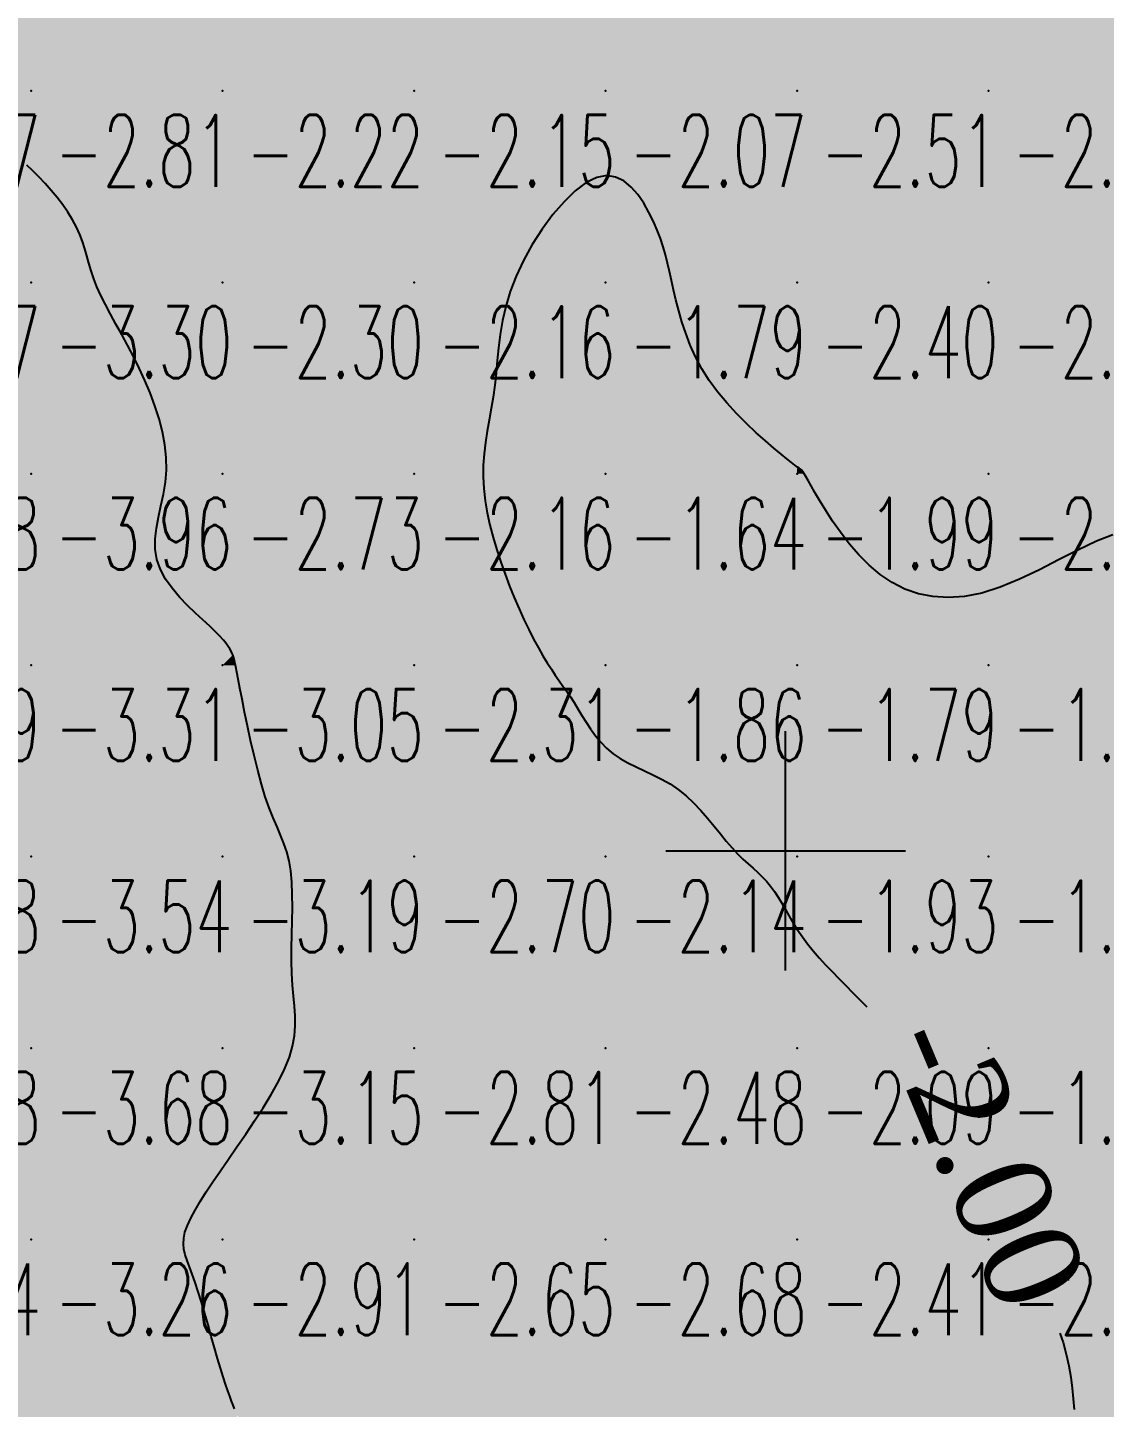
# Model space of a CAD drawing. Header units: millimetres. Extents: x 88261 to 90953, y 390274 to 392322.
# Drawn here: x 90210.1 to 90266.3, y 391468.5 to 391540.5 of the extents above; entities that cross this region are included whole.
import ezdxf
from ezdxf.enums import TextEntityAlignment as Align

# ---------------------------------------------------------------- set-up
doc = ezdxf.new("R2010")
doc.units = ezdxf.units.MM
doc.header["$LTSCALE"] = 25
for name, color, linetype in [('Carroyage(1)_Croix', 7, 'Continuous'), ('CN_03_00', 7, 'Continuous'), ('Cotation Courbes de niveau', 7, 'Continuous'), ('COTEAlt', 7, 'Continuous'), ('TN_COLORIAGE', 7, 'Continuous')]:
    doc.layers.add(name, color=color, linetype=linetype)
doc.styles.add('Simplex 1.0', font='Simplex.shx', dxfattribs={"width": 0.99, "height": 2.5})
doc.styles.get("Standard").update_dxf_attribs({"font": 'times.ttf'})

# ---------------------------------------------------------------- blocks, each defined once
blk = doc.blocks.new('COTE')
at = {"color": 0}
blk.add_point((0, 0), dxfattribs=at)
at = {"layer": 'COTEAlt'}
blk.add_attdef('ALT', text='', height=3.75, dxfattribs=at).set_placement((1.25, -1.25), align=Align.TOP_LEFT)

msp = doc.modelspace()

# ---------------------------------------------------------------- linework, layer by layer
at = {"layer": 'Carroyage(1)_Croix'}
for p, q in [((90249.65, 391491.29), (90249.65, 391503.79)), ((90243.4, 391497.54), (90255.9, 391497.54))]:
    msp.add_line(p, q, dxfattribs=at)
at = {"layer": 'CN_03_00', "flags": 128}
for points, elevation in [([(90220.865, 391468.382), (90220.797, 391468.574), (90220.716, 391468.792), (90220.623, 391469.045), (90220.518, 391469.337), (90220.401, 391469.675), (90220.272, 391470.065), (90220.132, 391470.514), (90219.982, 391471.023), (90219.823, 391471.58), (90219.658, 391472.169), (90219.488, 391472.771), (90219.317, 391473.372), (90219.146, 391473.954), (90218.977, 391474.501), (90218.814, 391474.996), (90218.658, 391475.427), (90218.515, 391475.803), (90218.392, 391476.136), (90218.295, 391476.44), (90218.23, 391476.726), (90218.202, 391477.01), (90218.219, 391477.303), (90218.286, 391477.618), (90218.409, 391477.967), (90218.584, 391478.352), (90218.809, 391478.772), (90219.08, 391479.229), (90219.393, 391479.723), (90219.746, 391480.254), (90220.134, 391480.823), (90220.554, 391481.429), (90221.001, 391482.071), (90221.463, 391482.741), (90221.924, 391483.428), (90222.372, 391484.122), (90222.791, 391484.812), (90223.168, 391485.489), (90223.487, 391486.141), (90223.736, 391486.759), (90223.904, 391487.335), (90224, 391487.878), (90224.039, 391488.401), (90224.035, 391488.915), (90224.001, 391489.432), (90223.952, 391489.965), (90223.901, 391490.526), (90223.863, 391491.127), (90223.848, 391491.776), (90223.851, 391492.461), (90223.864, 391493.168), (90223.88, 391493.881), (90223.891, 391494.586), (90223.888, 391495.266), (90223.864, 391495.907), (90223.81, 391496.493), (90223.721, 391497.015), (90223.599, 391497.486), (90223.45, 391497.928), (90223.28, 391498.358), (90223.092, 391498.797), (90222.893, 391499.265), (90222.688, 391499.781), (90222.481, 391500.366), (90222.278, 391501.03), (90222.081, 391501.758), (90221.893, 391502.523), (90221.715, 391503.3), (90221.551, 391504.065), (90221.401, 391504.792), (90221.269, 391505.456), (90221.157, 391506.032), (90221.066, 391506.501), (90220.993, 391506.872), (90220.935, 391507.16), (90220.888, 391507.38), (90220.848, 391507.547), (90220.812, 391507.675), (90220.777, 391507.78), (90220.738, 391507.878), (90220.691, 391507.98), (90220.63, 391508.094), (90220.548, 391508.224), (90220.437, 391508.375), (90220.292, 391508.551), (90220.104, 391508.758), (90219.868, 391508.999), (90219.575, 391509.279), (90219.223, 391509.602), (90218.83, 391509.965), (90218.418, 391510.364), (90218.006, 391510.795), (90217.619, 391511.255), (90217.276, 391511.738), (90216.999, 391512.242), (90216.811, 391512.762), (90216.725, 391513.295), (90216.727, 391513.841), (90216.794, 391514.401), (90216.903, 391514.975), (90217.032, 391515.565), (90217.159, 391516.171), (90217.261, 391516.793), (90217.316, 391517.433), (90217.306, 391518.09), (90217.234, 391518.76), (90217.106, 391519.437), (90216.931, 391520.117), (90216.716, 391520.794), (90216.468, 391521.462), (90216.194, 391522.117), (90215.901, 391522.753), (90215.597, 391523.366), (90215.288, 391523.955), (90214.981, 391524.521), (90214.682, 391525.063), (90214.397, 391525.582), (90214.133, 391526.078), (90213.895, 391526.551), (90213.691, 391527.002), (90213.524, 391527.431), (90213.386, 391527.841), (90213.268, 391528.237), (90213.159, 391528.622), (90213.05, 391528.999), (90212.931, 391529.373), (90212.791, 391529.747), (90212.621, 391530.126), (90212.413, 391530.511), (90212.171, 391530.899), (90211.901, 391531.287), (90211.608, 391531.67), (90211.301, 391532.044), (90210.983, 391532.405), (90210.662, 391532.749), (90210.344, 391533.072), (90210.034, 391533.37)], -3), ([(90266.725, 391514.044), (90265.879, 391513.713), (90264.94, 391513.267), (90263.938, 391512.754), (90262.904, 391512.224), (90261.866, 391511.726), (90260.856, 391511.308), (90259.897, 391511.009), (90258.993, 391510.833), (90258.141, 391510.772), (90257.339, 391510.821), (90256.586, 391510.972), (90255.878, 391511.218), (90255.214, 391511.554), (90254.591, 391511.971), (90254.008, 391512.463), (90253.466, 391513.008), (90252.967, 391513.588), (90252.512, 391514.181), (90252.104, 391514.766), (90251.745, 391515.323), (90251.436, 391515.83), (90251.179, 391516.267), (90250.974, 391516.618), (90250.817, 391516.889), (90250.7, 391517.091), (90250.615, 391517.234), (90250.557, 391517.331), (90250.518, 391517.391), (90250.49, 391517.427), (90250.468, 391517.448), (90250.443, 391517.467), (90250.407, 391517.491), (90250.35, 391517.53), (90250.262, 391517.593), (90250.134, 391517.689), (90249.956, 391517.827), (90249.719, 391518.016), (90249.413, 391518.265), (90249.033, 391518.579), (90248.592, 391518.956), (90248.108, 391519.387), (90247.598, 391519.866), (90247.08, 391520.385), (90246.57, 391520.938), (90246.087, 391521.518), (90245.648, 391522.117), (90245.266, 391522.729), (90244.94, 391523.348), (90244.663, 391523.966), (90244.429, 391524.579), (90244.231, 391525.179), (90244.065, 391525.761), (90243.924, 391526.319), (90243.801, 391526.845), (90243.69, 391527.337), (90243.586, 391527.8), (90243.482, 391528.243), (90243.371, 391528.672), (90243.249, 391529.096), (90243.108, 391529.523), (90242.942, 391529.961), (90242.746, 391530.418), (90242.514, 391530.896), (90242.244, 391531.373), (90241.936, 391531.824), (90241.588, 391532.221), (90241.201, 391532.536), (90240.773, 391532.743), (90240.304, 391532.815), (90239.793, 391532.724), (90239.242, 391532.453), (90238.665, 391532.02), (90238.077, 391531.453), (90237.497, 391530.779), (90236.939, 391530.026), (90236.422, 391529.22), (90235.96, 391528.39), (90235.57, 391527.562), (90235.264, 391526.76), (90235.034, 391525.987), (90234.864, 391525.241), (90234.743, 391524.52), (90234.655, 391523.824), (90234.587, 391523.149), (90234.526, 391522.496), (90234.457, 391521.862), (90234.371, 391521.245), (90234.272, 391520.642), (90234.168, 391520.048), (90234.067, 391519.46), (90233.977, 391518.874), (90233.906, 391518.285), (90233.863, 391517.689), (90233.855, 391517.083), (90233.888, 391516.463), (90233.96, 391515.832), (90234.068, 391515.193), (90234.207, 391514.549), (90234.374, 391513.903), (90234.564, 391513.26), (90234.774, 391512.621), (90234.999, 391511.991), (90235.236, 391511.372), (90235.481, 391510.77), (90235.733, 391510.188), (90235.987, 391509.63), (90236.241, 391509.101), (90236.492, 391508.606), (90236.737, 391508.148), (90236.974, 391507.731), (90237.199, 391507.359), (90237.415, 391507.024), (90237.623, 391506.716), (90237.824, 391506.428), (90238.022, 391506.15), (90238.216, 391505.873), (90238.411, 391505.588), (90238.606, 391505.286), (90238.806, 391504.96), (90239.012, 391504.617), (90239.23, 391504.263), (90239.464, 391503.907), (90239.717, 391503.556), (90239.995, 391503.219), (90240.3, 391502.903), (90240.638, 391502.616), (90241.011, 391502.363), (90241.412, 391502.137), (90241.837, 391501.927), (90242.276, 391501.722), (90242.723, 391501.512), (90243.172, 391501.286), (90243.614, 391501.033), (90244.043, 391500.744), (90244.453, 391500.411), (90244.843, 391500.041), (90245.216, 391499.647), (90245.572, 391499.239), (90245.913, 391498.829), (90246.239, 391498.428), (90246.552, 391498.047), (90246.853, 391497.698), (90247.143, 391497.388), (90247.422, 391497.113), (90247.69, 391496.863), (90247.947, 391496.63), (90248.192, 391496.406), (90248.427, 391496.181), (90248.649, 391495.948), (90248.86, 391495.697), (90249.06, 391495.421), (90249.253, 391495.123), (90249.443, 391494.805), (90249.636, 391494.471), (90249.836, 391494.124), (90250.047, 391493.768), (90250.274, 391493.406), (90250.523, 391493.042), (90250.796, 391492.678), (90251.091, 391492.315), (90251.405, 391491.953), (90251.735, 391491.591), (90252.077, 391491.229), (90252.428, 391490.867), (90252.784, 391490.505), (90253.142, 391490.144), (90253.499, 391489.782), (90253.855, 391489.423), (90253.893, 391489.385)], -2), ([(90263.965, 391472.344), (90264.134, 391471.854), (90264.305, 391471.238), (90264.435, 391470.637), (90264.532, 391470.051), (90264.605, 391469.476), (90264.664, 391468.911), (90264.717, 391468.353)], -2)]:
    msp.add_lwpolyline(points, dxfattribs=dict(at, elevation=elevation))
at = {"layer": 'TN_COLORIAGE', "color": 111}
for points in [[(90206.079, 391537.239, -2.659), (90204.675, 391541.665, -2.659), (90210.249, 391537.239, -2.659), (90210.249, 391547.239, -2.659)], [(90210.249, 391537.239, -2.288), (90220.249, 391537.239, -2.288), (90220.249, 391547.239, -2.288)], [(90210.249, 391547.239, -2.288), (90210.249, 391537.239, -2.288), (90220.249, 391547.239, -2.288)], [(90220.249, 391537.239, -2.087), (90230.249, 391537.239, -2.087), (90230.249, 391547.239, -2.087)], [(90220.249, 391547.239, -2.087), (90220.249, 391537.239, -2.087), (90230.249, 391547.239, -2.087)], [(90230.249, 391537.239, -2.207), (90240.249, 391537.239, -2.207), (90240.249, 391547.239, -2.207)], [(90230.249, 391547.239, -2.207), (90230.249, 391537.239, -2.207), (90240.249, 391547.239, -2.207)], [(90240.249, 391537.239, -2.531), (90250.249, 391537.239, -2.531), (90250.249, 391547.239, -2.531)], [(90240.249, 391547.239, -2.531), (90240.249, 391537.239, -2.531), (90250.249, 391547.239, -2.531)], [(90250.249, 391537.239, -2.512), (90260.249, 391537.239, -2.512), (90260.249, 391547.239, -2.512)], [(90250.249, 391547.239, -2.512), (90250.249, 391537.239, -2.512), (90260.249, 391547.239, -2.512)], [(90260.249, 391537.239, -2.385), (90270.249, 391537.239, -2.385), (90270.249, 391547.239, -2.385)], [(90260.249, 391547.239, -2.385), (90260.249, 391537.239, -2.385), (90270.249, 391547.239, -2.385)], [(90206.079, 391537.239, -2.806), (90208.018, 391535.009, -2.806), (90210.249, 391537.239, -2.806)], [(90210.249, 391533.345, -2.806), (90208.018, 391535.009, -2.806), (90210.249, 391537.239, -2.806)], [(90210.249, 391533.345, -2.221), (90213.052, 391530.043, -2.221), (90210.249, 391537.239, -2.221), (90220.249, 391537.239, -2.221)], [(90213.269, 391527.239, -2.221), (90213.052, 391530.043, -2.221), (90220.249, 391527.239, -2.221), (90220.249, 391537.239, -2.221)], [(90220.249, 391527.239, -2.146), (90230.249, 391527.239, -2.146), (90230.249, 391537.239, -2.146)], [(90220.249, 391537.239, -2.146), (90220.249, 391527.239, -2.146), (90230.249, 391537.239, -2.146)], [(90230.249, 391527.239, -2), (90234.622, 391527.239, -2), (90240.249, 391537.239, -2), (90240.249, 391534.743, -2)], [(90230.249, 391537.239, -2.069), (90230.249, 391527.239, -2.069), (90240.249, 391537.239, -2.069)], [(90250.249, 391537.239, -2), (90243.14, 391530.131, -2), (90240.249, 391537.239, -2), (90240.249, 391534.743, -2)], [(90250.249, 391537.239, -2), (90243.14, 391530.131, -2), (90250.249, 391527.239, -2), (90243.668, 391527.239, -2)], [(90250.249, 391527.239, -2.52), (90260.249, 391527.239, -2.52), (90260.249, 391537.239, -2.52)], [(90250.249, 391537.239, -2.52), (90250.249, 391527.239, -2.52), (90260.249, 391537.239, -2.52)], [(90260.249, 391527.239, -2.342), (90270.249, 391527.239, -2.342), (90270.249, 391537.239, -2.342)], [(90260.249, 391537.239, -2.342), (90260.249, 391527.239, -2.342), (90270.249, 391537.239, -2.342)], [(90213.269, 391527.239, -2.299), (90216.02, 391523.01, -2.299), (90220.249, 391527.239, -2.299)], [(90218.059, 391517.239, -2.299), (90216.02, 391523.01, -2.299), (90220.249, 391517.239, -2.299), (90220.249, 391527.239, -2.299)], [(90220.249, 391517.239, -2.16), (90230.249, 391517.239, -2.16), (90230.249, 391527.239, -2.16)], [(90220.249, 391527.239, -2.16), (90220.249, 391517.239, -2.16), (90230.249, 391527.239, -2.16)], [(90230.249, 391517.239, -2), (90234.683, 391521.673, -2), (90230.249, 391527.239, -2), (90234.622, 391527.239, -2)], [(90244.993, 391521.983, -2.397), (90243.668, 391527.239, -2.397), (90250.249, 391527.239, -2.397)], [(90244.993, 391521.983, -2.397), (90250.249, 391517.531, -2.397), (90250.249, 391527.239, -2.397)], [(90260.249, 391527.239, -2), (90250.489, 391517.48, -2), (90250.249, 391527.239, -2), (90250.249, 391517.531, -2)], [(90260.249, 391527.239, -2), (90250.489, 391517.48, -2), (90260.249, 391517.239, -2), (90250.602, 391517.239, -2)], [(90260.249, 391517.239, -2.163), (90270.249, 391517.239, -2.163), (90270.249, 391527.239, -2.163)], [(90260.249, 391527.239, -2.163), (90260.249, 391517.239, -2.163), (90270.249, 391527.239, -2.163)], [(90233.392, 391517.239, -2.164), (90234.683, 391521.673, -2.164), (90230.249, 391517.239, -2.164)], [(90220.249, 391508.81, -2.732), (90215.64, 391512.63, -2.732), (90220.249, 391517.239, -2.732)], [(90215.64, 391512.63, -2.732), (90218.059, 391517.239, -2.732), (90220.249, 391517.239, -2.732)], [(90220.249, 391508.81, -2.164), (90220.813, 391507.804, -2.164), (90220.249, 391517.239, -2.164), (90230.249, 391517.239, -2.164)], [(90220.923, 391507.239, -2.164), (90220.813, 391507.804, -2.164), (90230.249, 391507.239, -2.164), (90230.249, 391517.239, -2.164)], [(90230.249, 391507.239, -2), (90234.876, 391511.867, -2), (90230.249, 391517.239, -2), (90233.392, 391517.239, -2)], [(90254.174, 391511.165, -2.325), (90250.602, 391517.239, -2.325), (90260.249, 391517.239, -2.325)], [(90254.174, 391511.165, -2.325), (90260.249, 391509.931, -2.325), (90260.249, 391517.239, -2.325)], [(90260.249, 391517.239, -2), (90260.249, 391509.931, -2), (90270.249, 391517.239, -2), (90269.966, 391516.956, -2)], [(90234.876, 391511.867, -2.308), (90237.098, 391507.239, -2.308), (90230.249, 391507.239, -2.308)], [(90220.923, 391507.239, -2.308), (90222.438, 391499.429, -2.308), (90230.249, 391507.239, -2.308)], [(90224.21, 391497.239, -2.308), (90222.438, 391499.429, -2.308), (90230.249, 391497.239, -2.308), (90230.249, 391507.239, -2.308)], [(90230.249, 391497.239, -2), (90238.573, 391505.564, -2), (90230.249, 391507.239, -2), (90237.098, 391507.239, -2)], [(90230.249, 391497.239, -2), (90238.573, 391505.564, -2), (90240.249, 391497.239, -2), (90240.249, 391502.221, -2)], [(90244.26, 391501.251, -2.141), (90240.249, 391502.221, -2.141), (90240.249, 391497.239, -2.141)], [(90244.26, 391501.251, -2.141), (90246.967, 391497.239, -2.141), (90240.249, 391497.239, -2.141)], [(90224.647, 391487.239, -2.704), (90223.58, 391490.571, -2.704), (90230.249, 391487.239, -2.704), (90230.249, 391497.239, -2.704)], [(90223.58, 391490.571, -2.704), (90224.21, 391497.239, -2.704), (90230.249, 391497.239, -2.704)], [(90230.249, 391487.239, -2.141), (90240.249, 391487.239, -2.141), (90240.249, 391497.239, -2.141)], [(90230.249, 391497.239, -2.141), (90230.249, 391487.239, -2.141), (90240.249, 391497.239, -2.141)], [(90240.249, 391487.239, -2), (90248.986, 391495.977, -2), (90240.249, 391497.239, -2), (90246.967, 391497.239, -2)], [(90240.249, 391487.239, -2), (90248.986, 391495.977, -2), (90250.249, 391487.239, -2), (90250.249, 391493.032, -2)], [(90253.157, 391490.147, -2.095), (90250.249, 391493.032, -2.095), (90250.249, 391487.239, -2.095)], [(90253.157, 391490.147, -2.095), (90255.976, 391487.239, -2.095), (90250.249, 391487.239, -2.095)], [(90220.249, 391477.239, -2.812), (90230.249, 391477.239, -2.812), (90230.249, 391487.239, -2.812)], [(90220.249, 391481.023, -2.812), (90224.647, 391487.239, -2.812), (90220.249, 391477.239, -2.812), (90230.249, 391487.239, -2.812)], [(90230.249, 391477.239, -2.476), (90240.249, 391477.239, -2.476), (90240.249, 391487.239, -2.476)], [(90230.249, 391487.239, -2.476), (90230.249, 391477.239, -2.476), (90240.249, 391487.239, -2.476)], [(90240.249, 391477.239, -2.095), (90250.249, 391477.239, -2.095), (90250.249, 391487.239, -2.095)], [(90240.249, 391487.239, -2.095), (90240.249, 391477.239, -2.095), (90250.249, 391487.239, -2.095)], [(90250.249, 391477.239, -2), (90258.777, 391485.768, -2), (90250.249, 391487.239, -2), (90255.976, 391487.239, -2)], [(90250.249, 391477.239, -2), (90258.777, 391485.768, -2), (90260.249, 391477.239, -2), (90260.249, 391480.611, -2)], [(90220.249, 391481.023, -2.91), (90217.683, 391477.239, -2.91), (90220.249, 391477.239, -2.91)], [(90261.853, 391478.844, -2.036), (90260.249, 391480.611, -2.036), (90260.249, 391477.239, -2.036)], [(90261.5, 391477.239, -2.036), (90261.853, 391478.844, -2.036), (90260.249, 391477.239, -2.036)], [(90217.683, 391477.239, -2.91), (90218.737, 391475.728, -2.91), (90220.249, 391477.239, -2.91)], [(90220.249, 391469.826, -2.91), (90218.737, 391475.728, -2.91), (90220.249, 391477.239, -2.91)], [(90220.249, 391469.826, -2.645), (90221.061, 391468.052, -2.645), (90220.249, 391477.239, -2.645), (90230.249, 391477.239, -2.645)], [(90221.061, 391468.052, -2.629), (90221.028, 391467.239, -2.629), (90230.249, 391477.239, -2.629), (90230.249, 391467.239, -2.629)], [(90230.249, 391467.239, -2.679), (90240.249, 391467.239, -2.679), (90240.249, 391477.239, -2.679)], [(90230.249, 391477.239, -2.679), (90230.249, 391467.239, -2.679), (90240.249, 391477.239, -2.679)], [(90240.249, 391467.239, -2.409), (90250.249, 391467.239, -2.409), (90250.249, 391477.239, -2.409)], [(90240.249, 391477.239, -2.409), (90240.249, 391467.239, -2.409), (90250.249, 391477.239, -2.409)], [(90250.249, 391467.239, -2.036), (90260.249, 391467.239, -2.036), (90260.249, 391477.239, -2.036)], [(90250.249, 391477.239, -2.036), (90250.249, 391467.239, -2.036), (90260.249, 391477.239, -2.036)], [(90260.249, 391467.239, -2), (90264.671, 391471.661, -2), (90260.249, 391477.239, -2), (90261.5, 391477.239, -2)], [(90264.619, 391467.239, -2.199), (90264.671, 391471.661, -2.199), (90260.249, 391467.239, -2.199)]]:
    msp.add_solid(points, dxfattribs=at)
at = {"layer": 'TN_COLORIAGE', "color": 121}
for points in [[(90200.249, 391527.239, -3), (90208.018, 391535.009, -3), (90210.249, 391527.239, -3), (90210.249, 391533.345, -3)], [(90213.052, 391530.043, -3.303), (90210.249, 391533.345, -3.303), (90210.249, 391527.239, -3.303)], [(90213.052, 391530.043, -3.303), (90213.269, 391527.239, -3.303), (90210.249, 391527.239, -3.303)], [(90200.249, 391517.239, -3.303), (90210.249, 391517.239, -3.303), (90210.249, 391527.239, -3.303)], [(90200.249, 391527.239, -3.303), (90200.249, 391517.239, -3.303), (90210.249, 391527.239, -3.303)], [(90210.249, 391517.239, -3), (90216.02, 391523.01, -3), (90210.249, 391527.239, -3), (90213.269, 391527.239, -3)], [(90216.02, 391523.01, -3.957), (90218.059, 391517.239, -3.957), (90210.249, 391517.239, -3.957)], [(90200.249, 391507.239, -3.957), (90210.249, 391507.239, -3.957), (90210.249, 391517.239, -3.957)], [(90200.249, 391517.239, -3.957), (90200.249, 391507.239, -3.957), (90210.249, 391517.239, -3.957)], [(90210.249, 391517.239, -3), (90218.059, 391517.239, -3), (90210.249, 391507.239, -3), (90215.64, 391512.63, -3)], [(90210.249, 391507.239, -3), (90215.64, 391512.63, -3), (90220.249, 391507.239, -3), (90220.249, 391508.81, -3)], [(90220.813, 391507.804, -3.05), (90220.249, 391508.81, -3.05), (90220.249, 391507.239, -3.05)], [(90220.813, 391507.804, -3.05), (90220.923, 391507.239, -3.05), (90220.249, 391507.239, -3.05)], [(90200.249, 391497.239, -3.314), (90210.249, 391497.239, -3.314), (90210.249, 391507.239, -3.314)], [(90200.249, 391507.239, -3.314), (90200.249, 391497.239, -3.314), (90210.249, 391507.239, -3.314)], [(90210.249, 391497.239, -3.05), (90220.249, 391497.239, -3.05), (90220.249, 391507.239, -3.05)], [(90210.249, 391507.239, -3.05), (90210.249, 391497.239, -3.05), (90220.249, 391507.239, -3.05)], [(90220.249, 391497.239, -3), (90222.438, 391499.429, -3), (90220.249, 391507.239, -3), (90220.923, 391507.239, -3)], [(90222.438, 391499.429, -3.194), (90224.21, 391497.239, -3.194), (90220.249, 391497.239, -3.194)], [(90200.249, 391487.239, -3.536), (90210.249, 391487.239, -3.536), (90210.249, 391497.239, -3.536)], [(90200.249, 391497.239, -3.536), (90200.249, 391487.239, -3.536), (90210.249, 391497.239, -3.536)], [(90210.249, 391487.239, -3.194), (90220.249, 391487.239, -3.194), (90220.249, 391497.239, -3.194)], [(90210.249, 391497.239, -3.194), (90210.249, 391487.239, -3.194), (90220.249, 391497.239, -3.194)], [(90220.249, 391497.239, -3), (90224.21, 391497.239, -3), (90220.249, 391487.239, -3), (90223.58, 391490.571, -3)], [(90223.58, 391490.571, -3.148), (90224.647, 391487.239, -3.148), (90220.249, 391487.239, -3.148)], [(90200.249, 391477.239, -3.681), (90210.249, 391477.239, -3.681), (90210.249, 391487.239, -3.681)], [(90200.249, 391487.239, -3.681), (90200.249, 391477.239, -3.681), (90210.249, 391487.239, -3.681)], [(90210.249, 391477.239, -3), (90217.683, 391477.239, -3), (90220.249, 391487.239, -3), (90220.249, 391481.023, -3)], [(90210.249, 391487.239, -3.148), (90210.249, 391477.239, -3.148), (90220.249, 391487.239, -3.148)], [(90224.647, 391487.239, -3.148), (90220.249, 391481.023, -3.148), (90220.249, 391487.239, -3.148)], [(90200.249, 391467.239, -3.26), (90210.249, 391467.239, -3.26), (90210.249, 391477.239, -3.26)], [(90200.249, 391477.239, -3.26), (90200.249, 391467.239, -3.26), (90210.249, 391477.239, -3.26)], [(90210.249, 391467.239, -3), (90218.737, 391475.728, -3), (90210.249, 391477.239, -3), (90217.683, 391477.239, -3)], [(90210.249, 391467.239, -3), (90218.737, 391475.728, -3), (90220.249, 391467.239, -3), (90220.249, 391469.826, -3)], [(90221.061, 391468.052, -3.031), (90220.249, 391469.826, -3.031), (90220.249, 391467.239, -3.031)]]:
    msp.add_solid(points, dxfattribs=at)
at = {"layer": 'TN_COLORIAGE', "color": 101}
for points in [[(90240.249, 391534.743, -1.794), (90234.622, 391527.239, -1.794), (90240.249, 391527.239, -1.794)], [(90240.249, 391534.743, -1.794), (90243.14, 391530.131, -1.794), (90240.249, 391527.239, -1.794)], [(90243.668, 391527.239, -1.794), (90243.14, 391530.131, -1.794), (90240.249, 391527.239, -1.794)], [(90234.683, 391521.673, -1.642), (90233.392, 391517.239, -1.642), (90240.249, 391527.239, -1.642), (90240.249, 391517.239, -1.642)], [(90234.622, 391527.239, -1.794), (90234.683, 391521.673, -1.794), (90240.249, 391527.239, -1.794)], [(90243.668, 391527.239, -1.642), (90244.993, 391521.983, -1.642), (90240.249, 391527.239, -1.642), (90240.249, 391517.239, -1.642)], [(90250.249, 391517.531, -1.642), (90244.993, 391521.983, -1.642), (90250.249, 391517.239, -1.642), (90240.249, 391517.239, -1.642)], [(90250.249, 391517.531, -1.988), (90250.489, 391517.48, -1.988), (90250.249, 391517.239, -1.988)], [(90250.602, 391517.239, -1.988), (90250.489, 391517.48, -1.988), (90250.249, 391517.239, -1.988)], [(90233.392, 391517.239, -1.642), (90234.876, 391511.867, -1.642), (90240.249, 391517.239, -1.642)], [(90237.098, 391507.239, -1.642), (90234.876, 391511.867, -1.642), (90240.249, 391507.239, -1.642), (90240.249, 391517.239, -1.642)], [(90240.249, 391507.239, -1.988), (90250.249, 391507.239, -1.988), (90250.249, 391517.239, -1.988)], [(90240.249, 391517.239, -1.988), (90240.249, 391507.239, -1.988), (90250.249, 391517.239, -1.988)], [(90250.602, 391517.239, -1.79), (90254.174, 391511.165, -1.79), (90250.249, 391517.239, -1.79), (90250.249, 391507.239, -1.79)], [(90269.966, 391516.956, -1.88), (90268.002, 391507.239, -1.88), (90260.249, 391507.239, -1.88)], [(90269.966, 391516.956, -1.88), (90260.249, 391509.931, -1.88), (90260.249, 391507.239, -1.88)], [(90260.249, 391509.931, -1.79), (90254.174, 391511.165, -1.79), (90260.249, 391507.239, -1.79), (90250.249, 391507.239, -1.79)], [(90237.098, 391507.239, -1.858), (90238.573, 391505.564, -1.858), (90240.249, 391507.239, -1.858)], [(90240.249, 391502.221, -1.858), (90238.573, 391505.564, -1.858), (90240.249, 391507.239, -1.858)], [(90240.249, 391502.221, -1.79), (90244.26, 391501.251, -1.79), (90240.249, 391507.239, -1.79), (90250.249, 391507.239, -1.79)], [(90246.967, 391497.239, -1.79), (90244.26, 391501.251, -1.79), (90250.249, 391497.239, -1.79), (90250.249, 391507.239, -1.79)], [(90250.249, 391497.239, -1.88), (90260.249, 391497.239, -1.88), (90260.249, 391507.239, -1.88)], [(90250.249, 391507.239, -1.88), (90250.249, 391497.239, -1.88), (90260.249, 391507.239, -1.88)], [(90268.002, 391507.239, -1.769), (90268.942, 391505.932, -1.769), (90260.249, 391507.239, -1.769), (90260.249, 391497.239, -1.769)], [(90270.249, 391505.858, -1.769), (90268.942, 391505.932, -1.769), (90270.249, 391497.239, -1.769), (90260.249, 391497.239, -1.769)], [(90246.967, 391497.239, -1.931), (90248.986, 391495.977, -1.931), (90250.249, 391497.239, -1.931)], [(90250.249, 391493.032, -1.931), (90248.986, 391495.977, -1.931), (90250.249, 391497.239, -1.931)], [(90250.249, 391493.032, -1.769), (90253.157, 391490.147, -1.769), (90250.249, 391497.239, -1.769), (90260.249, 391497.239, -1.769)], [(90255.976, 391487.239, -1.769), (90253.157, 391490.147, -1.769), (90260.249, 391487.239, -1.769), (90260.249, 391497.239, -1.769)], [(90260.249, 391487.239, -1.783), (90270.249, 391487.239, -1.783), (90270.249, 391497.239, -1.783)], [(90260.249, 391497.239, -1.783), (90260.249, 391487.239, -1.783), (90270.249, 391497.239, -1.783)], [(90255.976, 391487.239, -1.929), (90258.777, 391485.768, -1.929), (90260.249, 391487.239, -1.929)], [(90260.249, 391480.611, -1.929), (90258.777, 391485.768, -1.929), (90260.249, 391487.239, -1.929)], [(90260.249, 391480.611, -1.812), (90261.853, 391478.844, -1.812), (90260.249, 391487.239, -1.812), (90270.249, 391487.239, -1.812)], [(90261.853, 391478.844, -1.749), (90261.5, 391477.239, -1.749), (90270.249, 391487.239, -1.749), (90270.249, 391477.239, -1.749)], [(90261.5, 391477.239, -1.749), (90264.671, 391471.661, -1.749), (90270.249, 391477.239, -1.749)], [(90264.671, 391471.661, -1.743), (90264.619, 391467.239, -1.743), (90270.249, 391477.239, -1.743), (90270.249, 391467.239, -1.743)]]:
    msp.add_solid(points, dxfattribs=at)

# ---------------------------------------------------------------- block references
at = {"layer": 'COTEAlt'}
ref = msp.add_blockref('COTE', (90200.249, 391537.239), dxfattribs=at)
ref.add_attrib('ALT', '-3.27', dxfattribs={"height": 3.75, "style": 'Simplex 1.0', "width": 0.6}).set_placement((90201.499, 391535.989), align=Align.TOP_LEFT)
ref = msp.add_blockref('COTE', (90210.249, 391537.239), dxfattribs=at)
ref.add_attrib('ALT', '-2.81', dxfattribs={"height": 3.75, "style": 'Simplex 1.0', "width": 0.6}).set_placement((90211.499, 391535.989), align=Align.TOP_LEFT)
ref = msp.add_blockref('COTE', (90220.249, 391537.239), dxfattribs=at)
ref.add_attrib('ALT', '-2.22', dxfattribs={"height": 3.75, "style": 'Simplex 1.0', "width": 0.6}).set_placement((90221.499, 391535.989), align=Align.TOP_LEFT)
ref = msp.add_blockref('COTE', (90230.249, 391537.239), dxfattribs=at)
ref.add_attrib('ALT', '-2.15', dxfattribs={"height": 3.75, "style": 'Simplex 1.0', "width": 0.6}).set_placement((90231.499, 391535.989), align=Align.TOP_LEFT)
ref = msp.add_blockref('COTE', (90240.249, 391537.239), dxfattribs=at)
ref.add_attrib('ALT', '-2.07', dxfattribs={"height": 3.75, "style": 'Simplex 1.0', "width": 0.6}).set_placement((90241.499, 391535.989), align=Align.TOP_LEFT)
ref = msp.add_blockref('COTE', (90250.249, 391537.239), dxfattribs=at)
ref.add_attrib('ALT', '-2.51', dxfattribs={"height": 3.75, "style": 'Simplex 1.0', "width": 0.6}).set_placement((90251.499, 391535.989), align=Align.TOP_LEFT)
ref = msp.add_blockref('COTE', (90260.249, 391537.239), dxfattribs=at)
ref.add_attrib('ALT', '-2.52', dxfattribs={"height": 3.75, "style": 'Simplex 1.0', "width": 0.6}).set_placement((90261.499, 391535.989), align=Align.TOP_LEFT)
ref = msp.add_blockref('COTE', (90200.249, 391527.239), dxfattribs=at)
ref.add_attrib('ALT', '-3.67', dxfattribs={"height": 3.75, "style": 'Simplex 1.0', "width": 0.6}).set_placement((90201.499, 391525.989), align=Align.TOP_LEFT)
ref = msp.add_blockref('COTE', (90210.249, 391527.239), dxfattribs=at)
ref.add_attrib('ALT', '-3.30', dxfattribs={"height": 3.75, "style": 'Simplex 1.0', "width": 0.6}).set_placement((90211.499, 391525.989), align=Align.TOP_LEFT)
ref = msp.add_blockref('COTE', (90220.249, 391527.239), dxfattribs=at)
ref.add_attrib('ALT', '-2.30', dxfattribs={"height": 3.75, "style": 'Simplex 1.0', "width": 0.6}).set_placement((90221.499, 391525.989), align=Align.TOP_LEFT)
ref = msp.add_blockref('COTE', (90230.249, 391527.239), dxfattribs=at)
ref.add_attrib('ALT', '-2.16', dxfattribs={"height": 3.75, "style": 'Simplex 1.0', "width": 0.6}).set_placement((90231.499, 391525.989), align=Align.TOP_LEFT)
ref = msp.add_blockref('COTE', (90240.249, 391527.239), dxfattribs=at)
ref.add_attrib('ALT', '-1.79', dxfattribs={"height": 3.75, "style": 'Simplex 1.0', "width": 0.6}).set_placement((90241.499, 391525.989), align=Align.TOP_LEFT)
ref = msp.add_blockref('COTE', (90250.249, 391527.239), dxfattribs=at)
ref.add_attrib('ALT', '-2.40', dxfattribs={"height": 3.75, "style": 'Simplex 1.0', "width": 0.6}).set_placement((90251.499, 391525.989), align=Align.TOP_LEFT)
ref = msp.add_blockref('COTE', (90260.249, 391527.239), dxfattribs=at)
ref.add_attrib('ALT', '-2.48', dxfattribs={"height": 3.75, "style": 'Simplex 1.0', "width": 0.6}).set_placement((90261.499, 391525.989), align=Align.TOP_LEFT)
ref = msp.add_blockref('COTE', (90200.249, 391517.239), dxfattribs=at)
ref.add_attrib('ALT', '-3.98', dxfattribs={"height": 3.75, "style": 'Simplex 1.0', "width": 0.6}).set_placement((90201.499, 391515.989), align=Align.TOP_LEFT)
ref = msp.add_blockref('COTE', (90210.249, 391517.239), dxfattribs=at)
ref.add_attrib('ALT', '-3.96', dxfattribs={"height": 3.75, "style": 'Simplex 1.0', "width": 0.6}).set_placement((90211.499, 391515.989), align=Align.TOP_LEFT)
ref = msp.add_blockref('COTE', (90220.249, 391517.239), dxfattribs=at)
ref.add_attrib('ALT', '-2.73', dxfattribs={"height": 3.75, "style": 'Simplex 1.0', "width": 0.6}).set_placement((90221.499, 391515.989), align=Align.TOP_LEFT)
ref = msp.add_blockref('COTE', (90230.249, 391517.239), dxfattribs=at)
ref.add_attrib('ALT', '-2.16', dxfattribs={"height": 3.75, "style": 'Simplex 1.0', "width": 0.6}).set_placement((90231.499, 391515.989), align=Align.TOP_LEFT)
ref = msp.add_blockref('COTE', (90240.249, 391517.239), dxfattribs=at)
ref.add_attrib('ALT', '-1.64', dxfattribs={"height": 3.75, "style": 'Simplex 1.0', "width": 0.6}).set_placement((90241.499, 391515.989), align=Align.TOP_LEFT)
ref = msp.add_blockref('COTE', (90250.249, 391517.239), dxfattribs=at)
ref.add_attrib('ALT', '-1.99', dxfattribs={"height": 3.75, "style": 'Simplex 1.0', "width": 0.6}).set_placement((90251.499, 391515.989), align=Align.TOP_LEFT)
ref = msp.add_blockref('COTE', (90260.249, 391517.239), dxfattribs=at)
ref.add_attrib('ALT', '-2.33', dxfattribs={"height": 3.75, "style": 'Simplex 1.0', "width": 0.6}).set_placement((90261.499, 391515.989), align=Align.TOP_LEFT)
ref = msp.add_blockref('COTE', (90200.249, 391507.239), dxfattribs=at)
ref.add_attrib('ALT', '-3.59', dxfattribs={"height": 3.75, "style": 'Simplex 1.0', "width": 0.6}).set_placement((90201.499, 391505.989), align=Align.TOP_LEFT)
ref = msp.add_blockref('COTE', (90210.249, 391507.239), dxfattribs=at)
ref.add_attrib('ALT', '-3.31', dxfattribs={"height": 3.75, "style": 'Simplex 1.0', "width": 0.6}).set_placement((90211.499, 391505.989), align=Align.TOP_LEFT)
ref = msp.add_blockref('COTE', (90220.249, 391507.239), dxfattribs=at)
ref.add_attrib('ALT', '-3.05', dxfattribs={"height": 3.75, "style": 'Simplex 1.0', "width": 0.6}).set_placement((90221.499, 391505.989), align=Align.TOP_LEFT)
ref = msp.add_blockref('COTE', (90230.249, 391507.239), dxfattribs=at)
ref.add_attrib('ALT', '-2.31', dxfattribs={"height": 3.75, "style": 'Simplex 1.0', "width": 0.6}).set_placement((90231.499, 391505.989), align=Align.TOP_LEFT)
ref = msp.add_blockref('COTE', (90240.249, 391507.239), dxfattribs=at)
ref.add_attrib('ALT', '-1.86', dxfattribs={"height": 3.75, "style": 'Simplex 1.0', "width": 0.6}).set_placement((90241.499, 391505.989), align=Align.TOP_LEFT)
ref = msp.add_blockref('COTE', (90250.249, 391507.239), dxfattribs=at)
ref.add_attrib('ALT', '-1.79', dxfattribs={"height": 3.75, "style": 'Simplex 1.0', "width": 0.6}).set_placement((90251.499, 391505.989), align=Align.TOP_LEFT)
ref = msp.add_blockref('COTE', (90260.249, 391507.239), dxfattribs=at)
ref.add_attrib('ALT', '-1.88', dxfattribs={"height": 3.75, "style": 'Simplex 1.0', "width": 0.6}).set_placement((90261.499, 391505.989), align=Align.TOP_LEFT)
ref = msp.add_blockref('COTE', (90200.249, 391497.239), dxfattribs=at)
ref.add_attrib('ALT', '-3.68', dxfattribs={"height": 3.75, "style": 'Simplex 1.0', "width": 0.6}).set_placement((90201.499, 391495.989), align=Align.TOP_LEFT)
ref = msp.add_blockref('COTE', (90210.249, 391497.239), dxfattribs=at)
ref.add_attrib('ALT', '-3.54', dxfattribs={"height": 3.75, "style": 'Simplex 1.0', "width": 0.6}).set_placement((90211.499, 391495.989), align=Align.TOP_LEFT)
ref = msp.add_blockref('COTE', (90220.249, 391497.239), dxfattribs=at)
ref.add_attrib('ALT', '-3.19', dxfattribs={"height": 3.75, "style": 'Simplex 1.0', "width": 0.6}).set_placement((90221.499, 391495.989), align=Align.TOP_LEFT)
ref = msp.add_blockref('COTE', (90230.249, 391497.239), dxfattribs=at)
ref.add_attrib('ALT', '-2.70', dxfattribs={"height": 3.75, "style": 'Simplex 1.0', "width": 0.6}).set_placement((90231.499, 391495.989), align=Align.TOP_LEFT)
ref = msp.add_blockref('COTE', (90240.249, 391497.239), dxfattribs=at)
ref.add_attrib('ALT', '-2.14', dxfattribs={"height": 3.75, "style": 'Simplex 1.0', "width": 0.6}).set_placement((90241.499, 391495.989), align=Align.TOP_LEFT)
ref = msp.add_blockref('COTE', (90250.249, 391497.239), dxfattribs=at)
ref.add_attrib('ALT', '-1.93', dxfattribs={"height": 3.75, "style": 'Simplex 1.0', "width": 0.6}).set_placement((90251.499, 391495.989), align=Align.TOP_LEFT)
ref = msp.add_blockref('COTE', (90260.249, 391497.239), dxfattribs=at)
ref.add_attrib('ALT', '-1.77', dxfattribs={"height": 3.75, "style": 'Simplex 1.0', "width": 0.6}).set_placement((90261.499, 391495.989), align=Align.TOP_LEFT)
ref = msp.add_blockref('COTE', (90200.249, 391487.239), dxfattribs=at)
ref.add_attrib('ALT', '-3.78', dxfattribs={"height": 3.75, "style": 'Simplex 1.0', "width": 0.6}).set_placement((90201.499, 391485.989), align=Align.TOP_LEFT)
ref = msp.add_blockref('COTE', (90210.249, 391487.239), dxfattribs=at)
ref.add_attrib('ALT', '-3.68', dxfattribs={"height": 3.75, "style": 'Simplex 1.0', "width": 0.6}).set_placement((90211.499, 391485.989), align=Align.TOP_LEFT)
ref = msp.add_blockref('COTE', (90220.249, 391487.239), dxfattribs=at)
ref.add_attrib('ALT', '-3.15', dxfattribs={"height": 3.75, "style": 'Simplex 1.0', "width": 0.6}).set_placement((90221.499, 391485.989), align=Align.TOP_LEFT)
ref = msp.add_blockref('COTE', (90230.249, 391487.239), dxfattribs=at)
ref.add_attrib('ALT', '-2.81', dxfattribs={"height": 3.75, "style": 'Simplex 1.0', "width": 0.6}).set_placement((90231.499, 391485.989), align=Align.TOP_LEFT)
ref = msp.add_blockref('COTE', (90240.249, 391487.239), dxfattribs=at)
ref.add_attrib('ALT', '-2.48', dxfattribs={"height": 3.75, "style": 'Simplex 1.0', "width": 0.6}).set_placement((90241.499, 391485.989), align=Align.TOP_LEFT)
ref = msp.add_blockref('COTE', (90250.249, 391487.239), dxfattribs=at)
ref.add_attrib('ALT', '-2.09', dxfattribs={"height": 3.75, "style": 'Simplex 1.0', "width": 0.6}).set_placement((90251.499, 391485.989), align=Align.TOP_LEFT)
ref = msp.add_blockref('COTE', (90260.249, 391487.239), dxfattribs=at)
ref.add_attrib('ALT', '-1.93', dxfattribs={"height": 3.75, "style": 'Simplex 1.0', "width": 0.6}).set_placement((90261.499, 391485.989), align=Align.TOP_LEFT)
ref = msp.add_blockref('COTE', (90200.249, 391477.239), dxfattribs=at)
ref.add_attrib('ALT', '-3.24', dxfattribs={"height": 3.75, "style": 'Simplex 1.0', "width": 0.6}).set_placement((90201.499, 391475.989), align=Align.TOP_LEFT)
ref = msp.add_blockref('COTE', (90210.249, 391477.239), dxfattribs=at)
ref.add_attrib('ALT', '-3.26', dxfattribs={"height": 3.75, "style": 'Simplex 1.0', "width": 0.6}).set_placement((90211.499, 391475.989), align=Align.TOP_LEFT)
ref = msp.add_blockref('COTE', (90220.249, 391477.239), dxfattribs=at)
ref.add_attrib('ALT', '-2.91', dxfattribs={"height": 3.75, "style": 'Simplex 1.0', "width": 0.6}).set_placement((90221.499, 391475.989), align=Align.TOP_LEFT)
ref = msp.add_blockref('COTE', (90230.249, 391477.239), dxfattribs=at)
ref.add_attrib('ALT', '-2.65', dxfattribs={"height": 3.75, "style": 'Simplex 1.0', "width": 0.6}).set_placement((90231.499, 391475.989), align=Align.TOP_LEFT)
ref = msp.add_blockref('COTE', (90240.249, 391477.239), dxfattribs=at)
ref.add_attrib('ALT', '-2.68', dxfattribs={"height": 3.75, "style": 'Simplex 1.0', "width": 0.6}).set_placement((90241.499, 391475.989), align=Align.TOP_LEFT)
ref = msp.add_blockref('COTE', (90250.249, 391477.239), dxfattribs=at)
ref.add_attrib('ALT', '-2.41', dxfattribs={"height": 3.75, "style": 'Simplex 1.0', "width": 0.6}).set_placement((90251.499, 391475.989), align=Align.TOP_LEFT)
ref = msp.add_blockref('COTE', (90260.249, 391477.239), dxfattribs=at)
ref.add_attrib('ALT', '-2.04', dxfattribs={"height": 3.75, "style": 'Simplex 1.0', "width": 0.6}).set_placement((90261.499, 391475.989), align=Align.TOP_LEFT)

# ---------------------------------------------------------------- texts
at = {"layer": 'Cotation Courbes de niveau'}
msp.add_text('-2.00', height=5, rotation=292.75633, dxfattribs=at).set_placement((90260.198, 391481.351, -2), align=Align.MIDDLE_CENTER)

doc.saveas('drawing.dxf')
